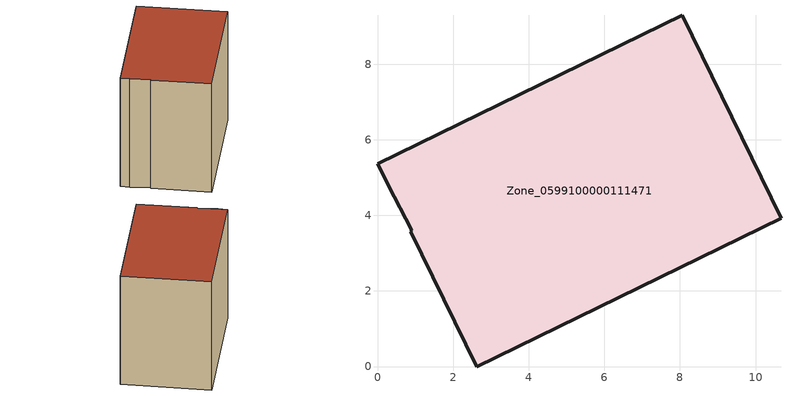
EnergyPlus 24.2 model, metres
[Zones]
Zone_0599100000111471
 floor ground (C_G): 2.62,0 0.88,3.56 0.91,3.61 0.28,4.79 0,5.37 8.06,9.29 10.67,3.92 z0
 wall outside (C_F): 2.62,0 10.67,3.92 8.06,9.29 0,5.37 0.28,4.79 0.91,3.61 0.88,3.56 2.62,0 z0:8.23
 roof outside (C_R): 0.88,3.56 2.62,0 10.67,3.92 8.06,9.29 0,5.37 0.28,4.79 0.91,3.61 z8.23
[BUILDING]
Pand.0599100000111471: North Axis=0; Terrain=City; Loads Convergence Tolerance Value=0.04; Temperature Convergence Tolerance Value=0.4; Solar Distribution=FullExterior; Maximum Number of Warmup Days=25; Minimum Number of Warmup Days=1
[Site:Location]
Rotterdam.The.Hague.AP_ZH_NLD Design_Conditions: Latitude=51.96; Longitude=4.45; Time Zone=1; Elevation=-4.5
[SITE:GROUNDTEMPERATURE:BUILDINGSURFACE]
18, 18, 18, 18, 18, 18, 18, 18, 18, 18, 18, 18
[MATERIAL] Thermal Absorptance=0.9; Solar Absorptance=0.7; Visible Absorptance=0.7
Name | Roughness | Thickness | Conductivity | Density | Specific Heat
G.TI.1965-1974 | MediumSmooth | 0.15 | 0.882353 | 540 | 1210
F.TI.1965-1974 | Rough | 0.3 | 0.697674 | 1920 | 840
R.TI.1965-1974 | MediumRough | 0.2 | 0.232558 | 1500 | 1000
[CONSTRUCTION]
C_G: G.TI.1965-1974
C_F: F.TI.1965-1974
C_R: R.TI.1965-1974
[ZONE]
Zone_0599100000111471: Type=1; Multiplier=1; Ceiling Height=Autocalculate; Volume=Autocalculate; Floor Area=autocalculate; Part of Total Floor Area=Yes
[ZONEINFILTRATION:DESIGNFLOWRATE]
Infil_Zone_0599100000111471: Zone or ZoneList or Space or SpaceList=Zone_0599100000111471; Schedule=AlwaysOn; Design Flow Rate Calculation Method=Flow/Area; Flow Rate per Floor Area=0.003; Constant Term Coefficient=1; Temperature Term Coefficient=0; Velocity Term Coefficient=0; Velocity Squared Term Coefficient=0
[HVACTEMPLATE:ZONE:IDEALLOADSAIRSYSTEM]
Zone_0599100000111471: Maximum Heating Supply Air Temperature=50; Minimum Cooling Supply Air Temperature=13; Maximum Heating Supply Air Humidity Ratio=0.0156; Minimum Cooling Supply Air Humidity Ratio=0.0077; Heating Limit=NoLimit; Cooling Limit=NoLimit; Dehumidification Control Type=ConstantSensibleHeatRatio; Cooling Sensible Heat Ratio=0.7; Dehumidification Setpoint=60; Humidification Control Type=None; Humidification Setpoint=30; Outdoor Air Method=None; Outdoor Air Flow Rate per Person=0.00944; Outdoor Air Flow Rate per Zone Floor Area=0; Outdoor Air Flow Rate per Zone=0; Demand Controlled Ventilation Type=None; Outdoor Air Economizer Type=NoEconomizer; Heat Recovery Type=None; Sensible Heat Recovery Effectiveness=0.7; Latent Heat Recovery Effectiveness=0.65
[ZONECONTROL:THERMOSTAT]
ThermostatControl_Zone_0599100000111471: Zone or ZoneList=Zone_0599100000111471; Control Type Schedule=DualSetpointControlType; Control 1=Thermostat_Zone_0599100000111471; Temperature Difference Between Cutout And Setpoint=0
[THERMOSTATSETPOINT:DUALSETPOINT]
Thermostat_Zone_0599100000111471: Heating Setpoint Temperature Schedule=HeatingSetpoint_Zone_0599100000111471; Cooling Setpoint Temperature Schedule=CoolingSetpoint_Zone_0599100000111471
[SCHEDULE:COMPACT]
HeatingSetpoint_Zone_0599100000111471: Through: 12/31, For: AllDays, Until: 24:00, 21
CoolingSetpoint_Zone_0599100000111471: Through: 12/31, For: AllDays, Until: 24:00, 24
DualSetpointControlType: Through: 12/31, For: AllDays, Until: 24:00, 4
AlwaysOn: Through: 12/31, For: AllDays, Until: 24:00, 1
